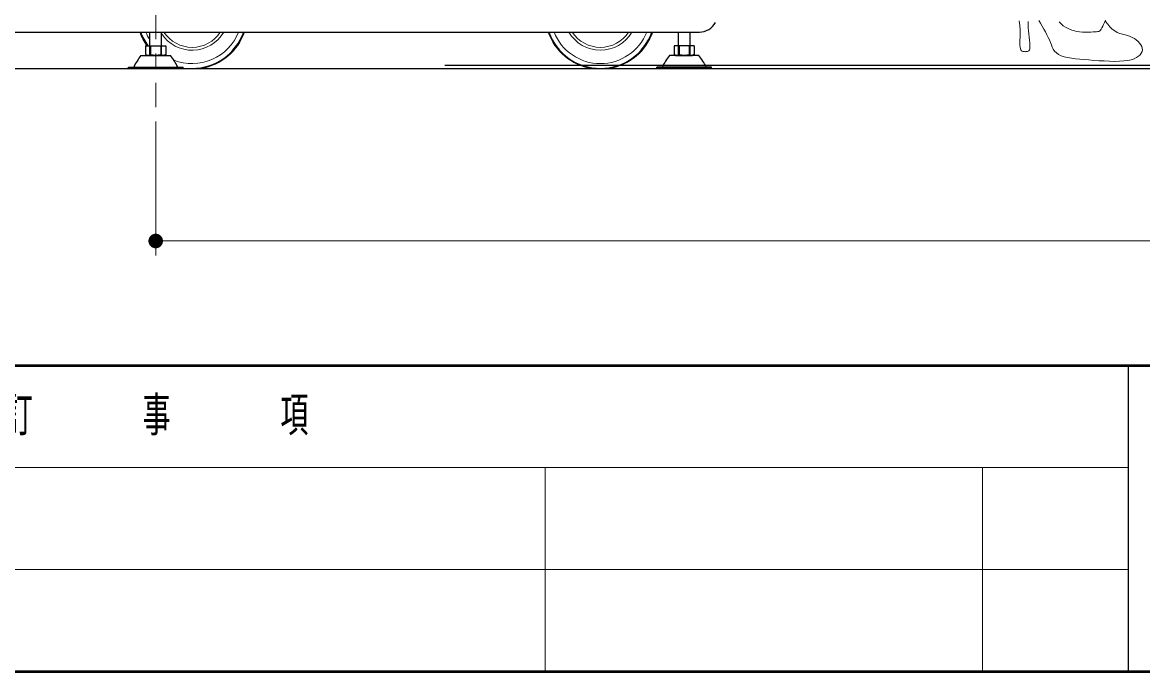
# Model space of a CAD drawing. Units: millimetres on the paper. Extents: x -385 to 420, y 0 to 267.
# Drawn here: x 100.7 to 177.5, y 0 to 44.5 of the extents above; entities that cross this region are included whole.
import ezdxf

# ---------------------------------------------------------------- set-up
doc = ezdxf.new("R2010")
doc.units = ezdxf.units.MM
doc.linetypes.add('USER2', pattern=[6, 3, -1, 1, -1])
doc.layers.add('1_20', color=7, linetype='Continuous', lineweight=25)
doc.layers.add('A3図枠', color=7, linetype='Continuous', lineweight=13)
doc.styles.add('ＭＳ ゴシック', font='')
doc.styles.get('ＭＳ ゴシック').set_extended_font_data('MS Gothic')

# ---------------------------------------------------------------- blocks, each defined once
blk = doc.blocks.new('filled_dot')
at = {"color": 0, "linetype": 'Continuous', "lineweight": -2, "const_width": 1.25}
blk.add_lwpolyline([(-0.625, 0, 1), (0.625, 0, 1)], format="xyb", close=True, dxfattribs=at)

msp = doc.modelspace()

# ---------------------------------------------------------------- linework, layer by layer
at = {"layer": '1_20', "linetype": 'USER2', "lineweight": 13}
msp.add_line((109.796, 94.378), (109.796, 38.712), dxfattribs=at)
at = {"layer": '1_20'}
for p, q in [((72.509, 43.858), (147.083, 43.858)), ((109.396, 42.258), (109.396, 43.858)), ((110.196, 42.258), (110.196, 43.858)), ((145.646, 42.258), (145.646, 43.858)), ((146.446, 42.258), (146.446, 43.858)), ((108.787, 42.258), (110.805, 42.258)), ((109.103, 42.908), (110.489, 42.908)), ((109.103, 42.908), (109.103, 42.326)), ((109.103, 42.326), (109.221, 42.258)), ((110.371, 42.258), (109.221, 42.258)), ((109.45, 42.908), (109.45, 42.326)), ((110.143, 42.908), (110.143, 42.326)), ((110.489, 42.326), (110.371, 42.258)), ((110.489, 42.908), (110.489, 42.326)), ((147.055, 42.258), (145.037, 42.258)), ((146.739, 42.908), (145.353, 42.908)), ((145.353, 42.908), (145.353, 42.326)), ((145.353, 42.326), (145.471, 42.258)), ((145.471, 42.258), (146.621, 42.258)), ((145.7, 42.908), (145.7, 42.326)), ((146.393, 42.908), (146.393, 42.326)), ((146.739, 42.326), (146.621, 42.258)), ((146.739, 42.908), (146.739, 42.326)), ((201.626, 41.558), (129.62, 41.558)), ((59.796, 41.358), (201.574, 41.358)), ((107.921, 41.458), (111.671, 41.458)), ((107.921, 41.358), (107.921, 41.458)), ((107.921, 41.358), (111.671, 41.358)), ((111.671, 41.358), (111.671, 41.458)), ((147.921, 41.458), (144.171, 41.458)), ((144.171, 41.358), (144.171, 41.458)), ((147.921, 41.358), (144.171, 41.358)), ((147.921, 41.358), (147.921, 41.458))]:
    msp.add_line(p, q, dxfattribs=at)
at = {"layer": '1_20', "lineweight": 13}
for p, q in [((109.796, 37.712), (109.796, 28.528)), ((292.141, 29.528), (109.796, 29.528))]:
    msp.add_line(p, q, dxfattribs=at)
for points in [[(169.018, 44.627), (169.061, 44.305), (169.086, 44.011), (169.095, 43.746), (169.087, 43.508), (169.074, 43.297), (169.069, 43.112), (169.074, 42.953), (169.087, 42.82), (169.108, 42.712), (169.138, 42.63), (169.177, 42.574), (169.224, 42.544), (169.276, 42.529), (169.327, 42.518), (169.379, 42.512), (169.431, 42.51), (169.482, 42.512), (169.534, 42.518), (169.586, 42.529), (169.637, 42.544), (169.684, 42.574), (169.719, 42.63), (169.744, 42.712), (169.758, 42.82), (169.761, 42.953), (169.753, 43.112), (169.735, 43.297), (169.706, 43.508), (169.676, 43.73), (169.654, 43.947), (169.642, 44.16), (169.637, 44.369), (169.642, 44.573)], [(170.356, 44.648), (170.479, 44.464), (170.601, 44.265), (170.717, 44.062), (170.825, 43.865), (170.924, 43.675), (171.014, 43.491), (171.096, 43.313), (171.169, 43.142), (171.234, 42.978), (171.29, 42.82), (171.355, 42.672), (171.449, 42.54), (171.57, 42.423), (171.72, 42.32), (171.897, 42.233), (172.103, 42.161), (172.336, 42.104), (172.598, 42.062), (172.879, 42.029), (173.174, 41.998), (173.482, 41.969), (173.802, 41.942), (174.136, 41.917), (174.482, 41.894), (174.842, 41.874), (175.214, 41.856), (175.576, 41.846), (175.907, 41.851), (176.205, 41.872), (176.47, 41.907), (176.704, 41.958), (176.905, 42.024), (177.074, 42.104), (177.21, 42.2), (177.317, 42.304), (177.395, 42.411), (177.446, 42.519), (177.468, 42.63), (177.463, 42.743), (177.43, 42.858), (177.368, 42.976), (177.279, 43.095), (177.17, 43.21), (177.051, 43.314), (176.921, 43.408), (176.78, 43.491), (176.628, 43.563), (176.466, 43.624), (176.293, 43.675), (176.109, 43.715), (175.923, 43.762), (175.743, 43.835), (175.57, 43.934), (175.403, 44.059), (175.243, 44.209), (175.089, 44.386), (174.942, 44.588)], [(171.752, 44.561), (171.901, 44.416), (172.045, 44.294), (172.185, 44.197), (172.327, 44.116), (172.477, 44.046), (172.636, 43.987), (172.804, 43.938), (172.981, 43.901), (173.166, 43.874), (173.359, 43.858), (173.562, 43.852), (173.757, 43.853), (173.932, 43.857), (174.084, 43.862), (174.216, 43.869), (174.325, 43.879), (174.413, 43.891), (174.48, 43.905), (174.525, 43.921), (174.562, 43.948), (174.603, 43.994), (174.648, 44.06), (174.697, 44.145), (174.751, 44.249), (174.809, 44.373), (174.872, 44.516), (174.938, 44.678)]]:
    msp.add_lwpolyline(points, dxfattribs=at)
for centre, radius, start, end in [((112.296, 45.108), 3.8, 199.2049, 215.37654), ((112.296, 45.108), 3.416, 201.46458, 211.90253), ((112.296, 45.108), 2.5, 212.85988, 330), ((112.296, 45.108), 2.301, 212.89935, 327.10066), ((112.296, 45.108), 3.416, 248.27958, 338.53542), ((112.296, 45.108), 3.8, 279.30482, 340.7951), ((140.296, 45.108), 3.8, 199.2049, 260.69518), ((140.296, 45.108), 3.416, 201.46458, 338.53542), ((140.296, 45.108), 2.5, 210, 330), ((140.296, 45.108), 2.301, 212.89935, 327.10066), ((140.296, 45.108), 3.8, 279.30482, 340.7951)]:
    msp.add_arc(centre, radius, start, end, dxfattribs=at)
at = {"layer": '1_20'}
for centre, radius, start, end in [((112.296, 45.108), 3.75, 199.47122, 215.92082), ((112.296, 45.108), 3.75, 270, 340.52878), ((140.296, 45.108), 3.75, 199.47122, 340.52878), ((147.083, 45.108), 1.25, 270, 331.8358), ((113.087, 39), 5.395, 142.8409, 152.8879), ((109.277, 42.58), 0.307, 235.61587, 304.38414), ((109.796, 43.419), 1.146, 252.41211, 287.58789), ((110.316, 42.58), 0.307, 235.61587, 304.38414), ((106.506, 39), 5.395, 27.1121, 37.1591), ((149.337, 39), 5.395, 142.8409, 152.8879), ((145.527, 42.58), 0.307, 235.61587, 304.38414), ((146.046, 43.419), 1.146, 252.41211, 287.58789), ((146.566, 42.58), 0.307, 235.61587, 304.38414), ((142.756, 39), 5.395, 27.1121, 37.1591)]:
    msp.add_arc(centre, radius, start, end, dxfattribs=at)
at = {"layer": 'A3図枠', "lineweight": 50}
for p, q in [((35, 21), (420, 21)), ((35, 0), (420, 0))]:
    msp.add_line(p, q, dxfattribs=at)
at = {"layer": 'A3図枠', "color": 211, "lineweight": 25}
msp.add_line((176.5, 21), (176.5, 0), dxfattribs=at)
at = {"layer": 'A3図枠'}
for p, q in [((35, 14), (176.5, 14)), ((136.5, 14), (136.5, 0)), ((166.5, 14), (166.5, 0)), ((35, 7), (176.5, 7))]:
    msp.add_line(p, q, dxfattribs=at)

# ---------------------------------------------------------------- block references
at = {"layer": '1_20', "lineweight": 13, "xscale": 0.4, "yscale": 0.4}
msp.add_blockref('filled_dot', (109.796, 29.528), dxfattribs=at)

# ---------------------------------------------------------------- texts
at = {"layer": 'A3図枠', "color": 4, "insert": (105.75, 17.5), "char_height": 2.346, "attachment_point": 5, "style": 'ＭＳ ゴシック'}
msp.add_mtext('\\T1.64;\\W0.6;改\u3000\u3000訂\u3000\u3000事\u3000\u3000項', dxfattribs=at)

doc.saveas('drawing.dxf')
